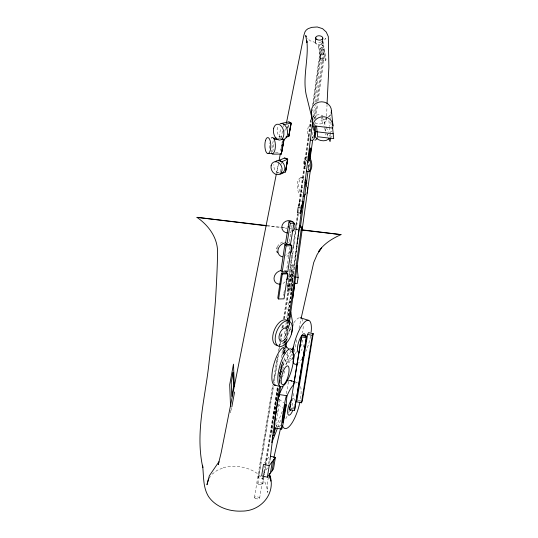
<?xml version="1.0" encoding="UTF-8"?>
<svg xmlns="http://www.w3.org/2000/svg" width="538" height="538" viewBox="0 0 538 538"><rect width="100%" height="100%" fill="white"/><g stroke="black" fill="none" stroke-linecap="round" stroke-linejoin="round"><path stroke-width="0.4" stroke-dasharray="2.69 2.02" d="M315.026 122.798C319.511 125.374 328.254 123.659 326.6 116.928M326.627 116.107L327.03 104.594M269.605 463.379L269.874 460.945M279.599 383.587L282.544 360.278M283.385 353.614L284.017 348.617M284.75 342.793L284.958 341.126M285.591 336.129L286.431 329.471M286.539 328.637L287.379 321.98M292.739 279.518L292.948 277.85M313.244 117.163L314.501 107.176M315.134 102.18L321.442 52.226L322.901 44.782L322.565 46.14L324.031 41.043L325.611 38.319L324.387 40.047M288.442 381.745L286.243 394.603M277.238 387.495L270.944 433.137L271.872 434.314M279.067 374.219L279.296 372.558M281.354 357.622L282.383 350.151M283.183 344.347L283.412 342.686M283.983 338.536L286.27 321.939M286.841 317.79L287.184 315.302M287.299 314.468L289.363 299.531M290.964 287.911L291.192 286.256M291.307 285.422L291.764 282.107M291.878 281.273L292.336 277.958M292.45 277.124L292.793 274.636M271.959 433.117L272.988 425.645M273.109 424.818L273.681 420.669M273.795 419.835L274.367 415.686M274.481 414.859L278.254 387.474M279.054 381.664L281.455 364.239M282.712 355.107L283.627 348.469M284.313 343.493L284.656 340.998M285.342 336.021L286.256 329.384M286.371 328.55L287.285 321.912M279.78 384.865L280.466 379.882M281.495 372.417L283.324 359.135M284.125 353.332L284.81 348.348M285.611 342.538L286.068 339.222M287.669 327.602L288.469 321.791M277.016 412.229L277.245 410.568M282.853 369.902L284.683 356.627M285.483 350.816L285.712 349.155M286.969 340.029L287.312 337.534M288.455 329.236L289.37 322.598M318.691 47.028L318.913 45.394L323.795 45.824L325.988 59.227L325.759 60.861L320.877 60.424L318.691 47.028L323.573 47.465L325.759 60.861M287.44 285.866L292.06 252.665M292.988 246.027L295.295 229.423M295.873 225.274L297.494 213.653M298.536 206.182L310.668 119.032M312.517 105.751L320.493 48.474M287.527 288.469L292.733 251.111M293.19 247.796L297.931 213.761M298.973 206.289L310.991 119.967M313.183 104.197L320.581 51.076M287.622 291.045L298.946 209.706M299.41 206.384L311.314 120.889M312.699 110.929L312.928 109.268M313.741 103.457L320.675 53.652M320.877 60.424L321.105 58.79L318.913 45.394M323.573 47.465L323.795 45.824M290.715 286.196L291.872 277.897M291.986 277.07L292.564 272.914M292.679 272.087L293.835 263.788M313.829 120.189L315.907 105.246M316.371 101.931L323.768 48.803M291.152 288.832L291.388 287.171M291.845 283.849L292.08 282.188M292.195 281.361L292.659 278.038M308.032 167.641L308.839 161.83M311.959 139.423L313.116 131.124M314.851 118.669L316.815 104.56M317.272 101.238L324.212 51.44M308.469 170.257L309.39 163.619M312.975 137.889L313.439 134.567M314.71 125.435L315.167 122.119M315.745 117.963L317.716 103.854M318.173 100.539L324.649 54.056M303.062 201.333L299.935 200.822L299.209 205.953L300.769 206.209M290.056 246.855L286.566 270.412L284.178 270.479M283.566 295.57L283.808 293.956M283.923 293.149L284.521 289.121M271.246 152.799L273.607 138.239M272.739 151.729L274.178 142.826M282.43 130.99L281.287 138.051L279.202 136.78L280.601 128.145M283.069 127.062L283.318 125.495M278.476 163.639L276.929 173.169L280.399 171.629M280.802 150.277L281.065 148.663M281.199 147.856L282.376 140.573M280.305 172.019L280.95 168.051M281.589 164.083L281.979 161.703M287.796 128.205L288.307 125.065L287.776 128.219M292.08 224.911L289.188 242.799L290.5 244.386M291.952 279.821L291.065 271.098L292.073 264.878L293.701 265.073M254.481 497.435L272.618 385.457M273.291 381.314L277.184 357.259M278.126 351.449L278.798 347.306M278.933 346.472L279.74 341.495M280.406 337.353L280.944 334.031M281.885 328.227L282.423 324.912M283.365 319.101L290.755 273.486M258.354 477.219L273.129 385.981M273.667 382.666L277.964 356.122M279.444 346.997L280.251 342.02M280.385 341.193L281.865 332.067M282.537 327.918L283.21 323.775M284.01 318.799L290.997 275.664M257.803 483.4L273.613 385.759M273.748 384.932L278.711 354.32M279.511 349.35L280.715 341.906M280.849 341.079L282.329 331.973M282.995 327.837L283.667 323.701M284.467 318.738L291.172 277.366M292.524 281.441L293.156 277.554M259.619 498.249L262.981 477.509M263.116 476.681L264.857 465.895M264.992 465.067L277.621 387.098M279.101 377.972L281.246 364.703M282.86 354.75L283.936 348.113M284.743 343.136L285.147 340.648M286.088 334.844L286.626 331.522M287.292 327.38L288.099 322.403M263.559 477.004L265.308 466.217M265.442 465.39L278.065 387.421M279.141 380.783L282.1 362.538M283.573 353.412L284.38 348.436M285.322 342.632L285.591 340.971M287.743 327.703L288.543 322.719M322.08 116.564L321.489 120.209L323.634 125.549M284.689 348.012L284.017 352.155L285.765 353.87M262.874 484.005L277.077 396.298M277.211 395.47L277.749 392.162M277.884 391.334L278.415 388.026M279.222 383.056L282.84 360.716M284.044 353.271L284.851 348.308M286.055 340.857L286.324 339.202M288.065 328.449L289.007 322.652M268.361 464.233L269.027 460.131M287.837 127.445L288.254 125.085M268.435 477.132L267.467 482.606L267.359 492.438C267.319 471.369 240.742 462.687 223.304 467.704L223.835 467.589L217.184 470.32L211.938 474.287M231.696 407.636L230.782 412.572L230.654 409.297M280.856 150.284L281.455 147.049M281.603 146.235L282.053 143.814M282.201 143.007L282.504 141.386M276.471 173.35L278.428 163.465M284.79 131.333L285.443 128.037M294.353 351.684L296.895 338.906M299.034 328.301L300.998 318.987M298.328 206.76L299.935 200.822M276.135 426.984L282.497 410.756M277.87 427.192L281.206 418.692M291.018 351.267L280.137 370.44L279.336 376.19L282.558 370.514M285.779 364.831L291.825 354.179M208.885 478.598L211.501 474.899M264.467 463.036L269.215 456.668M263.082 473.891L267.83 467.515M329.088 116.692L330.144 115.401A10.047 9.193 -5.8 0 0 330.87 113.928M331.179 137.284L332.235 135.993M312.477 117.351C314.918 114.305 319.599 114.291 322.948 115.683M327.454 117.365L324.084 119.833L321.489 120.209A10.047 9.193 -5.8 0 1 318.893 119.954M328.126 116.874L330.144 115.401L330.48 118.716M329.048 133.128L325.685 135.589L325.517 133.928M329.72 132.637L331.744 131.158M321.374 41.917L318.388 42.61M326.499 118.851L324.084 119.833L324.844 127.298M279.202 136.78L282.181 136.175M306.324 156.652L307.272 156.551A7.512 3.484 84 0 0 305.806 168.407M300.641 177.822L302.074 177.674M277.769 138.199L281.105 138.165M275.409 152.758L278.745 152.725M321.105 58.79L325.988 59.227M295.631 229.329L298.032 229.612M267.312 225.624L281.233 227.298M282.053 227.399L286.949 227.991M290.211 228.381L291.845 228.583M295.92 229.074L297.554 229.269M266.592 225.852L286.815 228.273M291.065 271.098L292.692 271.293M290.796 408.389L294.037 408.947M297.561 400.057L300.729 400.723M315.557 42.542L310.258 40.848L307.117 38.131M294.918 381.852L297.891 382.713A23.806 7.391 -74 0 0 295.806 383.069M277.554 426.399L280.527 427.253M287.171 361.785L291.623 363.177M278.603 398.846L276.693 397.367L275.819 402.754L277.729 404.226M279.242 399.337L283.694 402.78M278.368 404.724L282.82 408.167M289.753 350.097L292.087 352.383M286.351 354.434L292.766 360.716M322.39 117.324L326.062 126.484M326.364 127.25L328.207 131.83M329.431 134.883L330.345 137.17M324.858 128.602L326.694 133.182M327.003 133.942L327.924 136.235M292.907 275.268L291.583 270.002L289.471 285.194L290.486 289.262M289.444 322.397L290.89 330.648M330.816 122.032L331.321 127.008M328.9 120.633L329.485 126.403M329.565 127.224L330.07 132.166M330.15 132.994L330.574 137.109M324.925 128.125L325.436 133.101M292.073 264.878L292.638 270.432M292.033 280.614L292.275 282.995M326.431 119.026L326.485 120.216M269.666 148.293A8.016 2.972 89.4 0 1 269.605 142.805M280.648 138.313A8.043 5.124 78.6 0 1 277.998 125.831M278.213 172.967A6.712 5.293 66 0 1 273.882 164.527M290.675 289.303A1.829 0.733 7.9 0 1 288.112 289.047A1.829 0.733 7.9 0 1 288.005 287.991A1.829 0.733 7.9 0 1 290.574 288.254M289.686 292.06A2.004 0.8 7.9 0 1 287.669 290.843A2.004 0.8 7.9 0 1 290.527 290.641M293.856 274.972A2.603 1.022 9.2 0 1 290.802 273.761A2.603 1.022 9.2 0 1 292.786 272.806M291.818 276.485A2.562 1.009 9.2 0 1 291.287 275.194A2.562 1.009 9.2 0 1 294.091 275.053M293.149 278.583A2.562 1.009 9.2 0 1 291.838 276.727M263.311 477.556A2.562 1.009 9.2 0 1 261.434 478.591A2.562 1.009 9.2 0 1 258.375 477.314A2.562 1.009 9.2 0 1 260.782 476.493M262.067 476.782A2.562 1.009 9.2 0 1 263.035 477.273M319.834 44.627A3.551 2.186 4.6 0 1 318.005 44.54M310.574 336.008A22.993 6.967 -72.7 0 1 305.954 351.307M302.168 358.611A22.993 6.967 -72.7 0 1 298.489 363.049M292.591 360.218A22.993 6.967 -72.7 0 1 292.403 354.085M301.791 318.752A22.993 6.967 -72.7 0 1 302.82 321.199M303.217 326.391A22.993 6.967 -72.7 0 1 302.558 332.679M296.465 351.67A22.993 6.967 -72.7 0 1 295.248 353.991M293.513 356.815A22.993 6.967 -72.7 0 1 284.562 358.321M284.165 353.13A22.993 6.967 -72.7 0 1 284.589 348.395M286.122 340.89A22.993 6.967 -72.7 0 1 286.727 338.725M289.269 331.516A22.993 6.967 -72.7 0 1 290.923 327.85M293.876 322.706A22.993 6.967 -72.7 0 1 300.211 317.729M304.064 344.596A9.765 2.959 -72.7 0 1 301.112 350.689M304.858 168.508A7.512 3.484 84 0 1 304.004 160.21A7.512 3.484 84 0 1 307.238 156.692M289.141 254.837A7.693 6.449 -44.1 0 1 286.303 256.512M315.362 118.454A10.047 9.193 -5.8 0 1 312.753 115.818M309.256 138.34A7.801 3.625 84 0 1 307.776 128.999A7.801 3.625 84 0 1 311.495 125.119M301.67 196.498A9.476 4.398 84 0 1 297.427 183.128A9.476 4.398 84 0 1 304.037 180.082M301.952 195.576A9.476 4.398 84 0 1 299.054 181.905A9.476 4.398 84 0 1 305.47 179.934M310.48 131.938A7.801 3.625 84 0 1 310.641 128.703M314.367 124.816A7.801 3.625 84 0 1 315.308 125.536M302.484 192.792A2.71 1.258 84 0 1 301.287 188.697A2.71 1.258 84 0 1 303.378 188.569M313.143 137.728A4.338 2.018 84 0 1 312.127 136.739M289.693 251.596A7.693 6.449 -44.1 0 1 285.127 255.294M277.352 246.908A7.693 6.449 -44.1 0 1 284.387 241.629M288.355 242.504A7.693 6.449 -44.1 0 1 289.236 243.203M301.885 340.359A3.02 0.915 -72.7 0 1 302.659 341.764A3.02 0.915 -72.7 0 1 301.314 345.47M293.486 393.439A23.806 7.391 -74 0 1 291.825 402.861M289.31 410.985A23.806 7.391 -74 0 1 288.691 412.585M287.03 416.351A23.806 7.391 -74 0 1 285.268 419.667M281.414 424.751A23.806 7.391 -74 0 1 275.907 425.195M274.34 418.537A23.806 7.391 -74 0 1 276.007 404.865M290.903 232.403A6.745 6.126 -22.2 0 1 289.787 232.779M300.641 386.593A23.806 7.391 -74 0 1 300.083 401.267M285.248 281.798A7.445 6.241 -44.1 0 1 282.584 283.573M293.136 398.51A8.682 2.697 -74 0 1 294.636 400.554M294.515 404.152A8.682 2.697 -74 0 1 294.266 405.571M294.111 406.298A8.682 2.697 -74 0 1 293.499 408.476M292.033 403.211A3.8 1.177 -74 0 1 291.858 408.476M308.213 170.095A1.083 0.43 7.8 0 1 308.671 169.867M305.577 168.717A4.573 2.125 84 0 1 304.226 163.014A4.573 2.125 84 0 1 306.539 160.391M308.469 164.816A4.573 2.125 84 0 1 308.099 168.031M305.799 165.785A4.573 2.125 84 0 1 306.868 160.223M309.908 164.668A4.573 2.125 84 0 1 309.801 166.941M309.148 168.596A4.573 2.125 84 0 1 308.126 169.194M279.585 399.398A17.008 0.921 -81.5 0 1 275.718 424.637M287.534 352.276A19.61 6.214 -74.7 0 1 286.579 364.495M284.784 371.059A19.61 6.214 -74.7 0 1 282.383 377.051M280.493 380.494A19.61 6.214 -74.7 0 1 279.666 381.718M289.377 323.741A13.564 7.357 -67.2 0 1 289.135 332.222M288.946 332.887A13.564 7.357 -67.2 0 1 288.509 334.226M284.003 341.872A13.564 7.357 -67.2 0 1 279.572 345.06M321.314 54.291A2.004 0.8 7.9 0 0 324.602 54.257A2.004 0.8 7.9 0 0 322.067 53.013A2.004 0.8 7.9 0 0 321.314 54.291M321.166 51.655A1.829 0.733 7.9 0 0 324.165 51.621A1.829 0.733 7.9 0 0 321.858 50.491A1.829 0.733 7.9 0 0 321.166 51.655M321.018 48.998A1.654 0.659 7.9 0 0 323.728 48.971A1.654 0.659 7.9 0 0 321.643 47.949A1.654 0.659 7.9 0 0 321.018 48.998M287.964 286.391A1.654 0.659 7.9 0 0 290.675 286.364A1.654 0.659 7.9 0 0 288.59 285.342A1.654 0.659 7.9 0 0 287.964 286.391M255.14 498.269A2.603 1.022 9.2 0 0 259.498 498.491A2.603 1.022 9.2 0 0 256.518 496.756A2.603 1.022 9.2 0 0 255.14 498.269M258.617 484.22A2.562 1.009 9.2 0 0 262.813 484.267A2.562 1.009 9.2 0 0 259.578 482.626A2.562 1.009 9.2 0 0 258.617 484.22"/><path stroke-width="0.81" d="M327.057 103.773L328.873 67.062L328.315 36.544L326.216 31.991L322.565 28.662L317.265 26.974L311.731 27.364L308.059 28.696L306.216 30.088L304.992 31.816L303.943 35.118L286.418 123.094M315.725 37.781L315.369 42.3A3.551 2.186 4.6 0 0 316.411 43.901M322.457 42.643L322.813 38.117M269.962 460.138L272.874 436.869M275.395 416.889L275.604 415.222M275.92 412.727L276.129 411.059M278.025 396.076L278.233 394.408M287.695 319.478L287.904 317.817M288.22 315.315L288.429 313.654L288.207 315.275M288.953 309.491L288.745 311.152L289.007 309.464M289.269 306.99L289.484 305.328M289.794 302.827L290.009 301.166M290.325 298.664L290.533 297.003M290.85 294.501L291.166 292.006M291.374 290.338L291.583 288.677M291.899 286.176L292.107 284.515M292.423 282.013L292.638 280.352M293.055 277.016L293.264 275.355M293.479 273.687L293.795 271.192M294.004 269.525L294.32 267.03M294.528 265.362L294.844 262.867M295.16 260.365L295.369 258.704M295.685 256.202L295.893 254.541M296.209 252.04L296.418 250.378M296.734 247.877L296.942 246.216M297.258 243.714L297.474 242.053M297.79 239.551L297.998 237.89M298.207 236.222L312.504 122.994M294.508 262.188L294.737 260.526M295.08 258.038L295.423 255.55M295.651 253.889L295.994 251.401M296.223 249.74L296.451 248.079M296.68 246.417L299.538 225.671L300.554 225.651L301.132 226.37A1.083 0.43 7.8 0 0 300.547 226.922A1.083 0.43 7.8 0 0 302.168 227.238A1.083 0.43 7.8 0 0 302.188 226.579M287.514 320.251L287.743 318.597M289.35 306.976L289.579 305.315M289.921 302.827L290.15 301.166M290.493 298.677L290.722 297.016M291.065 294.528L291.293 292.867M291.636 290.379L291.865 288.718M292.208 286.229L292.437 284.568M300.412 226.727L308.086 171.037M279.666 385.692L271.811 442.646L277.568 427.959M284.925 347.521L285.496 343.372M288.469 321.791L301.394 228.018L299.538 225.671M274.844 427.992L273.815 435.464L272.8 435.484M279.195 396.459L280.567 386.499M285.826 348.328L286.741 341.684M289.484 321.771L302.41 227.998L301.838 227.271M302.558 226.915L310.345 170.391M310.083 158.636L312.625 140.378M292.746 351.939L293.439 347.003L291.825 349.848M300.527 213.149L301.253 208.018L303.062 201.333L302.336 206.464L300.527 213.149L297.4 212.638L298.126 207.507L301.253 208.018M301.072 211.118L301.805 205.987M302.047 207.52L302.78 202.389M280.997 270.567L284.851 244.575L290.412 244.42L291.65 245.698L287.796 271.69L282.235 271.845L280.997 270.567A7.445 6.241 -44.1 0 0 274.017 278.133A7.445 6.241 -44.1 0 0 280.197 284.158M286.909 272.995L281.488 273.149L277.783 298.139L278.603 298.993L284.03 298.839L287.736 273.849L286.909 272.995A7.445 6.241 -44.1 0 0 285.839 271.771M282.235 271.845L286.082 245.853L284.851 244.575M278.603 298.993L282.309 273.997L281.488 273.149M281.899 151.629L284.01 139.503L281.32 154.056L283.869 139.497L281.367 139.524M281.361 123.437L288.812 121.924L290.897 123.202L288.738 136.544L285.759 137.143M287.521 159.241L281.979 161.703L278.987 160.465L284.535 158.004L287.521 159.241L285.463 171.938L279.921 174.399M285.564 242.846L288.987 221.71L292.611 221.663L293.923 223.25L290.5 244.386L286.875 244.434L285.564 242.846A7.693 6.449 -44.1 0 0 278.045 249.652A7.693 6.449 -44.1 0 0 282.632 256.868M286.875 244.434L290.298 223.297L288.987 221.71M328.839 138.522L330.063 141.575L330.655 137.936L326.176 140.425A10.047 9.193 -5.8 0 1 314.844 136.41L314.273 130.741L315.039 125.966L332.639 128.078L333.715 138.663L317.628 136.733L316.552 126.148M314.844 136.41L315.618 131.635L315.039 125.966M296.7 267.023L296.949 265.463L298.16 277.359L297.151 283.58L294.71 283.284M289.659 317.628L289.915 316.075M290.291 313.735L290.54 312.181M269.215 465.713L263.519 464.314L261.656 475.8L267.352 477.199L269.215 465.713L275.389 457.428L270.506 456.231M291.468 333.95L292.981 324.602L290.816 312.228M270.439 473.057L272.302 461.57M272.094 470.837L273.956 459.351M275.389 457.428L273.526 468.914L267.352 477.199M285.369 410.138L286.243 404.751M293.351 361.287L294.421 354.663L292.672 352.955M301.441 336.869L289.659 409.633L294.515 410.474L306.606 336.062L301.771 335.483L301.441 336.869L306.304 337.709L306.633 336.324L301.771 335.483L293.869 384.266M294.515 410.474L306.304 337.709M307.622 334.394L296.7 401.812L301.455 402.814L302.309 401.052L313.23 333.634L308.482 332.639L307.622 334.394L312.37 335.396L313.23 333.634M301.455 402.814L312.37 335.396M287.716 159.12L285.517 171.911L287.716 159.12L284.589 157.977M291.192 123.115L288.738 136.544L291.192 123.115L288.893 121.904M231.851 406.815L234.581 392.014M276.31 174.171L221.179 452.646L218.26 464.603L219.006 461.665L209.349 475.733L206.962 484.778L208.448 479.217M278.919 160.99L280.385 153.579M301.159 318.234L313.735 262.463L317.212 254.373L321.563 247.897L318.563 251.67C323.97 243.559 332.316 238.522 341.025 234.622L302.504 229.874M280.594 428.147L273.849 457.71M274.01 432.397L275.833 427.757M288.664 226.975L288.153 226.814L288.637 226.498M283.445 124.708L290.897 123.202M286.082 245.853L291.65 245.698M282.309 273.997L287.736 273.849M301.394 228.018L302.41 227.998M290.298 223.297L293.923 223.25M276.935 138.205L273.607 138.239L274.703 139.591L278.032 139.557M268.186 153.552L272.766 153.505M281.509 154.056L272.342 154.15L271.616 153.249M269.424 473.87C276.781 492.821 261.354 511.161 242.066 511.1C229.524 511.725 215.94 507.287 208.562 496.614C202.712 487.119 203.889 475.888 202.557 465.235L202.813 467.535C194.857 431.859 205.731 396.432 209.201 361.025C211.716 340.386 213.929 319.713 215.583 298.98C216.491 282.975 217.439 266.962 217.554 250.93C217.184 236.915 208.119 225.072 196.975 217.345L266.492 225.53M341.025 234.622L301.226 229.995M315.618 131.635L333.217 133.747M266.592 225.852L196.975 217.345M294.905 276.969L298.16 277.359M286.727 395.672A17.008 0.921 -81.5 0 0 282.282 418.806A17.008 0.921 -81.5 0 0 283.324 422.572A17.008 0.921 -81.5 0 0 286.727 395.672L279.76 394.63A17.008 0.921 -81.5 0 0 276.209 411.328A17.008 0.921 -81.5 0 0 274.777 427.979M274.528 427.986L281.495 429.035M274.098 384.899L280.056 386.533M290.459 380.574L294.918 381.852M300.211 317.729L308.368 320.278M285.671 346.102L288.59 348.954M306.31 36.853L305.725 35.515L306.909 42.475L306.835 40.821C308.893 58.797 302.464 77.008 306.189 94.728L312.652 120.842M294.461 281.455L294.851 283.015L292.733 298.207L292.329 296.579M269.336 474.381L270.809 481.08L269.235 473.897M289.155 320.749L289.444 322.397M331.448 110.767L332.961 125.69M311.368 111.252L312.881 126.174M312.047 118.481L312.107 119.671M234.36 386.284L233.485 364.165L229.692 384.724L230.526 406.022M271.334 137.997A8.016 2.972 89.4 0 1 275.375 144.789A8.016 2.972 89.4 0 1 271.993 153.424M275.167 161.83A6.712 5.293 66 0 1 283.956 164.346A6.712 5.293 66 0 1 281.085 173.35M280.056 123.733A8.043 5.124 78.6 0 1 287.541 131.279A8.043 5.124 78.6 0 1 281.999 139.08M299.135 352.403A9.765 2.959 -72.7 0 1 299.242 340.386A9.765 2.959 -72.7 0 1 305.429 335.833M291.071 409.909A3.8 1.177 -74 0 1 289.632 409.29A3.8 1.177 -74 0 1 290.876 404.462M321.973 41.527A3.551 2.186 4.6 0 1 320.688 44.452M292.558 352.424A22.993 6.967 -72.7 0 1 304.017 322.713A22.993 6.967 -72.7 0 1 311.139 332.181M304.622 354.212A22.993 6.967 -72.7 0 1 302.578 357.952M297.353 363.849A22.993 6.967 -72.7 0 1 292.921 361.597M308.166 157.237A7.512 3.484 84 0 1 310.769 167.089A7.512 3.484 84 0 1 306.472 170.929M308.187 156.592A7.512 3.484 84 0 1 309.108 157.136M309.975 158.152A7.512 3.484 84 0 1 311.798 166.074A7.512 3.484 84 0 1 309.256 171.42M290.412 244.42A7.693 6.449 -44.1 0 1 290.87 252.813M314.898 132.442A7.801 3.625 84 0 1 310.123 139.524M312.444 125.838A7.801 3.625 84 0 1 313.311 127.022M311.536 112.846A10.047 9.193 -5.8 0 1 321.758 101.81A10.047 9.193 -5.8 0 1 331.126 113.155M314.273 130.741A10.047 9.193 -5.8 0 1 321.529 116.847A10.047 9.193 -5.8 0 1 332.639 128.078M304.952 181.925A9.476 4.398 84 0 1 306.082 186.531M305.376 193.989A9.476 4.398 84 0 1 303.923 196.135M309.437 159.658A6.591 0.356 -81.5 0 1 309.343 156.37A6.591 0.356 -81.5 0 1 310.971 148.246A6.591 0.356 -81.5 0 1 309.686 158.401M305.47 179.934A9.476 4.398 84 0 1 306.882 183.209M307.595 187.204A9.476 4.398 84 0 1 307.023 193.236M304.273 196.484A9.476 4.398 84 0 1 303.109 196.343M308.711 160.499A6.591 0.356 -81.5 0 1 309.168 154.036A6.591 0.356 -81.5 0 1 310.453 149.248M317.238 137.708A7.801 3.625 84 0 1 314.898 140.149M277.406 252.786A7.693 6.449 -44.1 0 1 276.828 251.159M276.808 248.744A7.693 6.449 -44.1 0 1 277.117 247.514M300.466 345.934A3.02 0.915 -72.7 0 1 300.93 341.845M287.48 232.981A6.745 6.126 -22.2 0 1 282.356 224.689A6.745 6.126 -22.2 0 1 292.611 221.663A6.745 6.126 -22.2 0 1 292.423 231.522M279.007 395.181A23.806 7.391 -74 0 1 283.102 386.701M288.368 380.931A23.806 7.391 -74 0 1 291.616 381.207M292.733 410.548A8.682 2.697 -74 0 1 287.709 413.184A8.682 2.697 -74 0 1 291.408 399.916M299.942 402A23.806 7.391 -74 0 1 290.876 424.583A23.806 7.391 -74 0 1 282.463 425.45M286.445 397.32A23.806 7.391 -74 0 1 293.418 384.966M287.574 274.514A7.445 6.241 -44.1 0 1 286.815 279.76M310.164 170.156A1.083 0.43 7.8 0 1 310.09 170.674M307.595 161.588A4.573 2.125 84 0 1 308.005 162.537M275.718 385.107A19.61 6.214 -74.7 0 1 272.961 367.898A19.61 6.214 -74.7 0 1 283.822 347.286M277.447 345.423A13.564 7.357 -67.2 0 1 274.797 329.007A13.564 7.357 -67.2 0 1 288.388 321.643M309.02 159.456L309.007 160.095L310.009 153.713L309.02 159.456M233.075 372.518L231.259 382.343L231.764 396.398L233.586 386.58L233.075 372.518M265.516 140.438A8.016 2.972 89.4 0 0 267.413 153.471A8.016 2.972 89.4 0 0 270.607 142.799A8.016 2.972 89.4 0 0 265.516 140.438M273.66 128.246A8.043 5.124 78.6 0 0 279.646 140.082A8.043 5.124 78.6 0 0 282.618 128.078A8.043 5.124 78.6 0 0 273.66 128.246M271.112 165.758A6.712 5.293 66 0 0 278.307 174.588A6.712 5.293 66 0 0 280.231 164.117A6.712 5.293 66 0 0 271.112 165.758M287.675 379.996A19.61 6.214 -74.7 0 0 291.401 349.122A19.61 6.214 -74.7 0 0 278.106 374.367A19.61 6.214 -74.7 0 0 287.675 379.996M286.525 342.935A13.564 7.357 -67.2 0 0 289.431 321.354A13.564 7.357 -67.2 0 0 275.348 336.701A13.564 7.357 -67.2 0 0 286.525 342.935M316.768 39.375A3.551 2.186 4.6 0 0 322.699 38.675A3.551 2.186 4.6 0 0 318.341 35.79A3.551 2.186 4.6 0 0 316.768 39.375M286.31 380.978A9.765 3.093 -74.7 0 0 287.817 365.921A9.765 3.093 -74.7 0 0 281.293 379.021A9.765 3.093 -74.7 0 0 286.31 380.978M283.452 419.855A9.227 0.498 -81.5 0 0 285.436 404.805A9.227 0.498 -81.5 0 0 283.102 416.493A9.227 0.498 -81.5 0 0 283.452 419.855M284.858 339.438A7.048 3.827 -67.2 0 0 286.371 328.227A7.048 3.827 -67.2 0 0 279.054 336.203A7.048 3.827 -67.2 0 0 284.858 339.438"/></g></svg>
